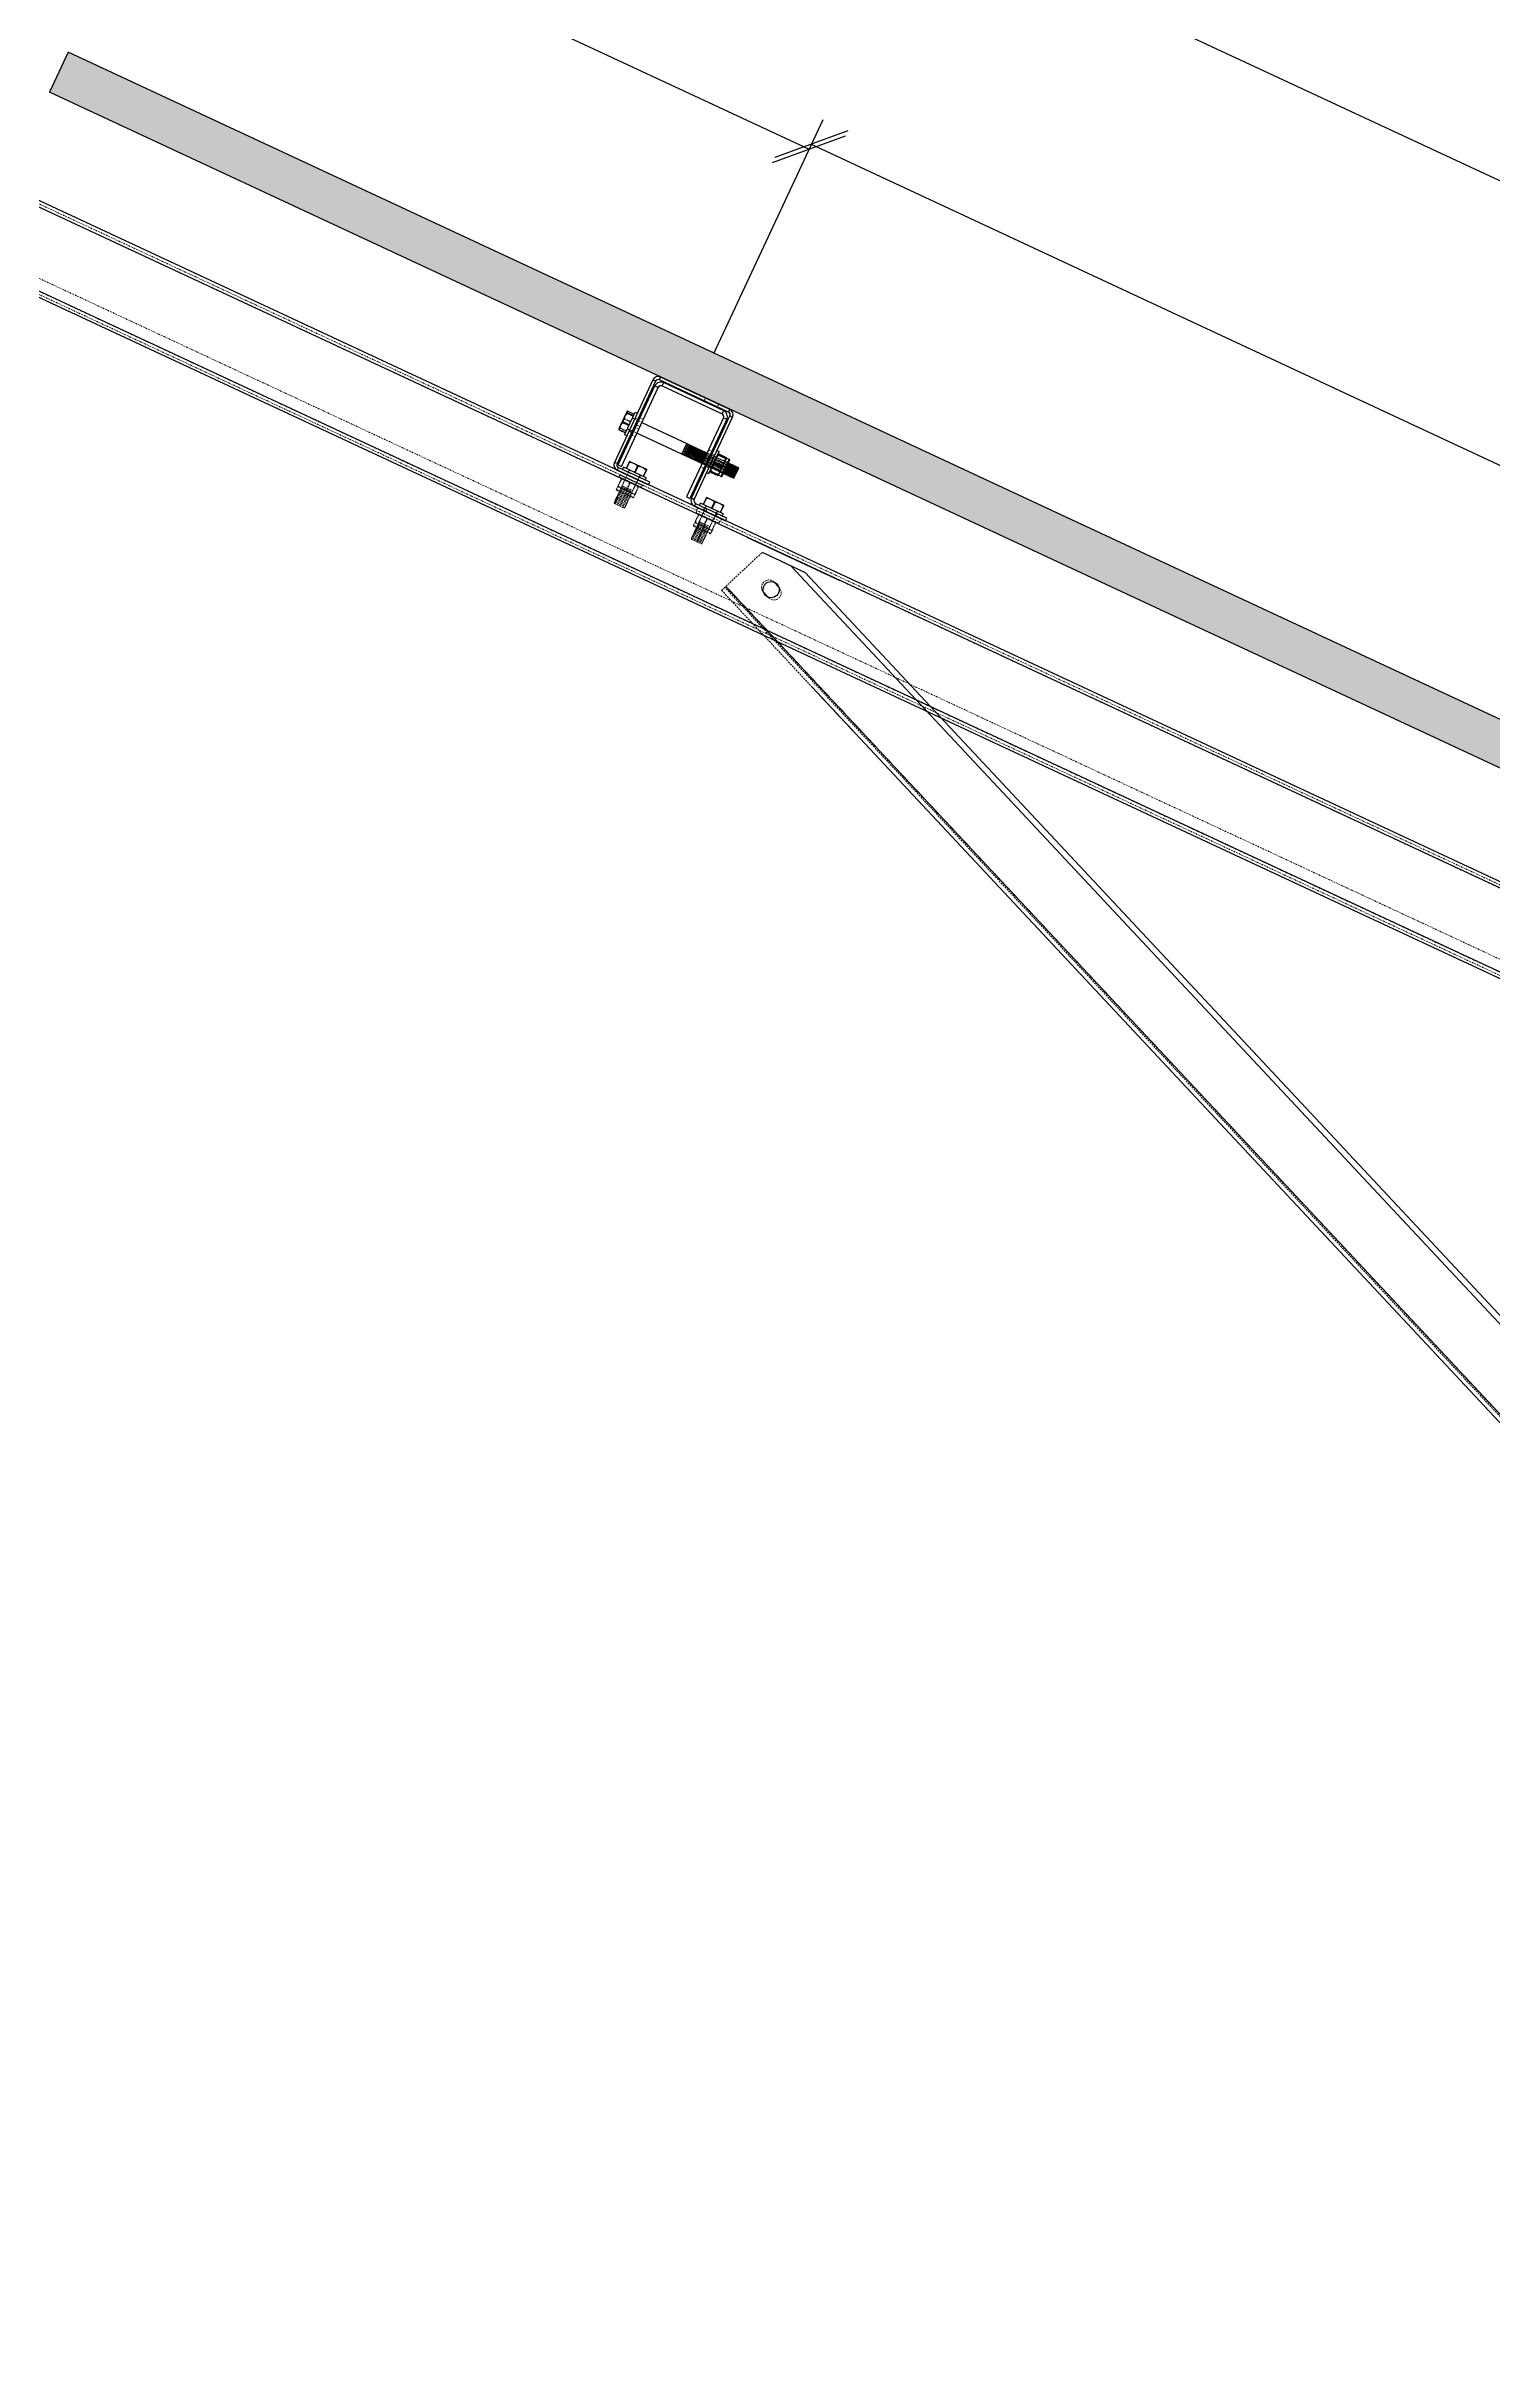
# Model space of a CAD drawing. Header units: millimetres. Extents: x -116399 to 112199, y -90759 to -31335.
# Drawn here: x -21441 to -20455, y -48470 to -46891 of the extents above; entities that cross this region are included whole.
import ezdxf

# ---------------------------------------------------------------- set-up
doc = ezdxf.new("R2010")
doc.units = ezdxf.units.MM
doc.linetypes.add('HIDDEN', pattern=[1.905, 1.27, -0.635])
doc.styles.add('Annotative', font='simplex.shx', dxfattribs={"height": 2.5})
doc.dimstyles.new('Annotative', dxfattribs={"dimscale": 0, "dimtxt": 2.5, "dimasz": 2.5, "dimexe": 1.25, "dimexo": 2, "dimtad": 1, "dimtxsty": 'Annotative', "dimblk": 'OBLIQUE', "dimcen": 2.5, "dimazin": 3, "dimtfac": 1, "dimtmove": 0, "dimatfit": 3, "dimfxl": 1})

# ---------------------------------------------------------------- blocks, each defined once
blk = doc.blocks.new('pannello sezione')
h = blk.add_hatch(color=4)
h.dxf.hatch_style = 1
h.paths.add_polyline_path([(1192, 0), (-1192, 0), (-1192, -30), (1192, -30)])
at = {"color": 4, "linetype": 'Continuous', "lineweight": 25}
for p, q in [((1192, 0), (-1192, 0)), ((-1192, 0), (-1192, -30)), ((1192, -30), (-1192, -30))]:
    blk.add_line(p, q, dxfattribs=at)
blk = doc.blocks.new('_Oblique')
at = {"color": 0, "linetype": 'ByBlock', "lineweight": -2}
blk.add_line((-0.5, -0.5), (0.5, 0.5), dxfattribs=at)
blk = doc.blocks.new('*D245')
at = {"color": 8, "lineweight": -2}
for p, q in [((-21896, -46676.1), (-21823.2, -46519.9)), ((-21831.1, -46536.9), (-20921.1, -46961.2)), ((-20986, -47100.4), (-20913.2, -46944.2))]:
    blk.add_line(p, q, dxfattribs=at)
at = {"layer": 'Defpoints', "color": 0}
for p in [(-21908.7, -46703.3), (-20921.1, -46961.2), (-20998.7, -47127.6)]:
    blk.add_point(p, dxfattribs=at)
at = {"color": 8, "lineweight": -2, "xscale": 37.5, "yscale": 37.5, "zscale": 37.5}
for p, rotation in [((-21831.1, -46536.9), 154.9996608847014), ((-20921.1, -46961.2), 334.9996608847014)]:
    blk.add_blockref('_Oblique', p, dxfattribs=dict(at, rotation=rotation))
at = {"insert": (-21364.2, -46723.6), "char_height": 37.5, "attachment_point": 5, "rotation": 334.9997, "style": 'Annotative'}
blk.add_mtext('1004', dxfattribs=at)
blk = doc.blocks.new('*D246')
at = {"color": 8, "lineweight": -2}
for p, q in [((-20986, -47100.4), (-20911.6, -46940.8)), ((-20919.6, -46957.8), (-19650.7, -47549.5)), ((-19717.2, -47692.1), (-19642.8, -47532.5))]:
    blk.add_line(p, q, dxfattribs=at)
at = {"layer": 'Defpoints', "color": 0}
for p in [(-20998.7, -47127.6), (-19650.7, -47549.5), (-19729.9, -47719.3)]:
    blk.add_point(p, dxfattribs=at)
at = {"color": 8, "lineweight": -2, "xscale": 37.5, "yscale": 37.5, "zscale": 37.5}
for p, rotation in [((-20919.6, -46957.8), 154.9996608847012), ((-19650.7, -47549.5), 334.9996608847012)]:
    blk.add_blockref('_Oblique', p, dxfattribs=dict(at, rotation=rotation))
at = {"insert": (-20273.3, -47228.2), "char_height": 37.5, "attachment_point": 5, "rotation": 334.9997, "style": 'Annotative'}
blk.add_mtext('1400', dxfattribs=at)
blk = doc.blocks.new('*D249')
at = {"color": 8, "lineweight": -2}
for p, q in [((-21413.4, -46867.8), (-21277.5, -46576.3)), ((-21285.4, -46593.3), (-19124.8, -47600.8)), ((-19252.8, -47875.3), (-19116.8, -47583.8))]:
    blk.add_line(p, q, dxfattribs=at)
at = {"layer": 'Defpoints', "color": 0}
for p in [(-21426.1, -46895), (-19124.8, -47600.8), (-19265.5, -47902.5)]:
    blk.add_point(p, dxfattribs=at)
at = {"color": 8, "lineweight": -2, "xscale": 37.5, "yscale": 37.5, "zscale": 37.5}
for p, rotation in [((-21285.4, -46593.3), 154.9996608846983), ((-19124.8, -47600.8), 334.9996608846983)]:
    blk.add_blockref('_Oblique', p, dxfattribs=dict(at, rotation=rotation))
at = {"insert": (-20193.2, -47071.6), "char_height": 37.5, "attachment_point": 5, "rotation": 334.9997, "style": 'Annotative'}
blk.add_mtext('2384', dxfattribs=at)
blk = doc.blocks.new('A$Cebdbe276')
at = {"color": 5, "linetype": 'Continuous', "lineweight": 25}
for p, q in [((-26, -2), (-26, 0)), ((26, 0), (-26, 0)), ((26, 0), (26, -2)), ((-30, -4), (-28, -4)), ((-30, -4), (-30, -66)), ((-28, -4), (-28, -66)), ((26, -2), (-26, -2)), ((28, -4), (30, -4)), ((28, -66), (28, -4)), ((30, -66), (30, -4)), ((-36.8, -30.9), (-36.9, -31)), ((-36.9, -31), (-36.9, -31.2)), ((-36.9, -31), (-36.9, -31)), ((-36.9, -31.2), (-36.4, -31.7)), ((-36.9, -31.2), (-36.9, -34.7)), ((-36.4, -30.5), (-36.6, -30.6)), ((-36.4, -30.5), (-31.6, -30.5)), ((-31.6, -29), (-30, -29)), ((-31.6, -45.1), (-31.6, -29)), ((30, -29), (31.6, -29)), ((31.6, -45.1), (31.6, -29)), ((31.6, -31), (31.6, -31)), ((32.1, -30.7), (37.6, -30.7)), ((32.1, -31.5), (32.1, -31.3)), ((37.6, -31.3), (32.1, -31.3)), ((32.1, -31.5), (37.6, -31.5)), ((37.6, -31.5), (37.6, -31.3)), ((38.1, -31), (38.1, -31)), ((38.1, -31), (40.1, -31)), ((38.1, -44), (38.1, -31)), ((40.1, -44), (40.1, -31)), ((40.6, -43.5), (40.6, -31.5)), ((-36.4, -32), (-36.9, -34.7)), ((-36.9, -34.7), (-36.9, -35.9)), ((-36.9, -35.9), (-36.4, -38.6)), ((-36.9, -35.9), (-36.9, -41.2)), ((-36.4, -39), (-36.9, -41.2)), ((-36.9, -41.2), (-36.9, -42.2)), ((-36.9, -42.2), (-36.4, -44.4)), ((-36.9, -42.2), (-36.9, -44)), ((-36.4, -44.5), (-36.8, -44.1)), ((-36.4, -32), (-36.4, -31.7)), ((-31.6, -31.7), (-36.4, -31.7)), ((-36.4, -32), (-31.6, -32)), ((-31.6, -38.6), (-36.4, -38.6)), ((-36.4, -39), (-36.4, -38.6)), ((-36.4, -39), (-31.6, -39)), ((-31.6, -44.4), (-36.4, -44.4)), ((-36.4, -44.5), (-36.4, -44.4)), ((-36.4, -44.5), (-31.6, -44.5)), ((-31.6, -46), (-31.6, -45.1)), ((-30, -46), (-31.6, -46)), ((-28, -33.5), (-27, -33.5)), ((-27, -41.5), (-28, -41.5)), ((-24.5, -33.5), (9.2, -33.5)), ((9.2, -41.5), (-24.5, -41.5)), ((9.2, -41.5), (9.2, -33.5)), ((9.2, -33.7), (9.4, -33.7)), ((9.4, -41.3), (9.2, -41.3)), ((9.4, -33.5), (10.2, -33.5)), ((9.4, -41.5), (9.4, -33.5)), ((10.2, -41.5), (9.4, -41.5)), ((10.2, -41.5), (10.2, -33.5)), ((10.2, -33.7), (10.4, -33.7)), ((10.4, -41.3), (10.2, -41.3)), ((10.4, -33.5), (11.2, -33.5)), ((10.4, -41.5), (10.4, -33.5)), ((11.2, -41.5), (10.4, -41.5)), ((11.2, -41.5), (11.2, -33.5)), ((11.2, -33.7), (11.4, -33.7)), ((11.4, -41.3), (11.2, -41.3)), ((11.4, -33.5), (12.2, -33.5)), ((11.4, -41.5), (11.4, -33.5)), ((12.2, -41.5), (11.4, -41.5)), ((12.2, -41.5), (12.2, -33.5)), ((12.2, -33.7), (12.4, -33.7)), ((12.4, -41.3), (12.2, -41.3)), ((12.4, -33.5), (13.2, -33.5)), ((12.4, -41.5), (12.4, -33.5)), ((13.2, -41.5), (12.4, -41.5)), ((13.2, -41.5), (13.2, -33.5)), ((13.2, -33.7), (13.4, -33.7)), ((13.4, -41.3), (13.2, -41.3)), ((13.4, -33.5), (14.2, -33.5)), ((13.4, -41.5), (13.4, -33.5)), ((14.2, -41.5), (13.4, -41.5)), ((14.2, -41.5), (14.2, -33.5)), ((14.2, -33.7), (14.4, -33.7)), ((14.4, -41.3), (14.2, -41.3)), ((14.4, -33.5), (15.2, -33.5)), ((14.4, -41.5), (14.4, -33.5)), ((15.2, -41.5), (14.4, -41.5)), ((15.2, -41.5), (15.2, -33.5)), ((15.2, -33.7), (15.4, -33.7)), ((15.4, -41.3), (15.2, -41.3)), ((15.4, -33.5), (16.2, -33.5)), ((15.4, -41.5), (15.4, -33.5)), ((16.2, -41.5), (15.4, -41.5)), ((16.2, -41.5), (16.2, -33.5)), ((16.2, -33.7), (16.4, -33.7)), ((16.4, -41.3), (16.2, -41.3)), ((16.4, -33.5), (17.2, -33.5)), ((16.4, -41.5), (16.4, -33.5)), ((17.2, -41.5), (16.4, -41.5)), ((17.2, -41.5), (17.2, -33.5)), ((17.2, -33.7), (17.4, -33.7)), ((17.4, -41.3), (17.2, -41.3)), ((17.4, -33.5), (18.2, -33.5)), ((17.4, -41.5), (17.4, -33.5)), ((18.2, -41.5), (17.4, -41.5)), ((18.2, -41.5), (18.2, -33.5)), ((18.2, -33.7), (18.4, -33.7)), ((18.4, -41.3), (18.2, -41.3)), ((18.4, -33.5), (19.2, -33.5)), ((18.4, -41.5), (18.4, -33.5)), ((19.2, -41.5), (18.4, -41.5)), ((19.2, -41.5), (19.2, -33.5)), ((19.2, -33.7), (19.4, -33.7)), ((19.4, -41.3), (19.2, -41.3)), ((19.4, -33.5), (20.2, -33.5)), ((19.4, -41.5), (19.4, -33.5)), ((20.2, -41.5), (19.4, -41.5)), ((20.2, -41.5), (20.2, -33.5)), ((20.2, -33.7), (20.4, -33.7)), ((20.4, -41.3), (20.2, -41.3)), ((20.4, -33.5), (21.2, -33.5)), ((20.4, -41.5), (20.4, -33.5)), ((21.2, -41.5), (20.4, -41.5)), ((21.2, -41.5), (21.2, -33.5)), ((21.2, -33.7), (21.4, -33.7)), ((21.4, -41.3), (21.2, -41.3)), ((21.4, -33.5), (22.2, -33.5)), ((21.4, -41.5), (21.4, -33.5)), ((22.2, -41.5), (21.4, -41.5)), ((22.2, -41.5), (22.2, -33.5)), ((22.2, -33.7), (22.4, -33.7)), ((22.4, -41.3), (22.2, -41.3)), ((22.4, -33.5), (23.2, -33.5)), ((22.4, -41.5), (22.4, -33.5)), ((23.2, -41.5), (22.4, -41.5)), ((23.2, -41.5), (23.2, -33.5)), ((23.2, -33.7), (23.4, -33.7)), ((23.4, -41.3), (23.2, -41.3)), ((23.4, -33.5), (24.2, -33.5)), ((23.4, -41.5), (23.4, -33.5)), ((24.2, -41.5), (23.4, -41.5)), ((24.2, -41.5), (24.2, -33.5)), ((24.2, -33.7), (24.4, -33.7)), ((24.4, -41.3), (24.2, -41.3)), ((24.4, -33.5), (24.5, -33.5)), ((24.4, -41.5), (24.4, -33.5)), ((24.5, -41.5), (24.4, -41.5)), ((27, -33.5), (27.2, -33.5)), ((27.2, -41.5), (27, -41.5)), ((27.2, -41.5), (27.2, -33.5)), ((27.2, -33.7), (27.4, -33.7)), ((27.4, -41.3), (27.2, -41.3)), ((27.4, -33.5), (28, -33.5)), ((27.4, -41.5), (27.4, -33.5)), ((28, -41.5), (27.4, -41.5)), ((31.6, -46), (30, -46)), ((32.2, -41.5), (31.6, -41.5)), ((31.6, -44), (31.6, -44)), ((31.6, -46), (31.6, -45.1)), ((32.1, -38.3), (32.1, -37.9)), ((37.6, -37.9), (32.1, -37.9)), ((32.1, -38.3), (37.6, -38.3)), ((32.1, -43.5), (32.1, -43.7)), ((32.1, -44.3), (32.1, -44.1)), ((37.6, -44.1), (32.1, -44.1)), ((32.1, -44.3), (37.6, -44.3)), ((37.6, -38.3), (37.6, -37.9)), ((38, -41.4), (37.6, -43.5)), ((37.6, -43.5), (37.6, -43.7)), ((37.6, -44.3), (37.6, -44.1)), ((38.1, -44), (38.1, -44)), ((40.1, -44), (38.1, -44)), ((40.6, -33.5), (41.2, -33.5)), ((41.2, -41.5), (40.6, -41.5)), ((41.2, -41.5), (41.2, -33.5)), ((41.2, -33.7), (41.4, -33.7)), ((41.4, -41.3), (41.2, -41.3)), ((41.4, -33.5), (42.2, -33.5)), ((41.4, -41.5), (41.4, -33.5)), ((42.2, -41.5), (41.4, -41.5)), ((42.2, -41.5), (42.2, -33.5)), ((42.2, -33.7), (42.4, -33.7)), ((42.4, -41.3), (42.2, -41.3)), ((42.4, -33.5), (43.2, -33.5)), ((42.4, -41.5), (42.4, -33.5)), ((43.2, -41.5), (42.4, -41.5)), ((43.2, -41.5), (43.2, -33.5)), ((43.2, -33.7), (43.4, -33.7)), ((43.4, -41.3), (43.2, -41.3)), ((43.4, -33.5), (44.2, -33.5)), ((43.4, -41.5), (43.4, -33.5)), ((44.2, -41.5), (43.4, -41.5)), ((44.2, -41.5), (44.2, -33.5)), ((44.2, -33.7), (44.4, -33.7)), ((44.4, -41.3), (44.2, -41.3)), ((44.4, -33.5), (45.2, -33.5)), ((44.4, -41.5), (44.4, -33.5)), ((45.2, -41.5), (44.4, -41.5)), ((45.2, -41.5), (45.2, -33.5)), ((45.2, -33.7), (45.4, -33.7)), ((45.4, -41.3), (45.2, -41.3)), ((45.4, -33.5), (46.2, -33.5)), ((45.4, -41.5), (45.4, -33.5)), ((46.2, -41.5), (45.4, -41.5)), ((46.2, -41.5), (46.2, -33.5)), ((46.2, -33.7), (46.4, -33.7)), ((46.4, -41.3), (46.2, -41.3)), ((46.4, -33.5), (47.2, -33.5)), ((46.4, -41.5), (46.4, -33.5)), ((47.2, -41.5), (46.4, -41.5)), ((47.2, -41.5), (47.2, -33.5)), ((47.2, -33.7), (47.4, -33.7)), ((47.4, -41.3), (47.2, -41.3)), ((47.4, -33.5), (48.2, -33.5)), ((47.4, -41.5), (47.4, -33.5)), ((48.2, -41.5), (47.4, -41.5)), ((48.2, -41.5), (48.2, -33.5)), ((48.2, -33.7), (48.4, -33.7)), ((48.4, -41.3), (48.2, -41.3)), ((48.4, -41.3), (48.4, -33.7)), ((-21, -61.6), (-21, -61.1)), ((-18.3, -61.1), (-21, -61.1)), ((-21, -61.6), (-20.8, -61.6)), ((-21, -61.6), (-21, -66.4)), ((-18.3, -61.1), (-20.8, -61.6)), ((-20.8, -66.4), (-20.8, -61.6)), ((-17.2, -61.1), (-18.3, -61.1)), ((-11.8, -61.1), (-17.2, -61.1)), ((-14.7, -61.6), (-17.2, -61.1)), ((-14.7, -61.6), (-14.3, -61.6)), ((-14.7, -61.6), (-14.7, -66.4)), ((-11.8, -61.1), (-14.3, -61.6)), ((-14.3, -66.4), (-14.3, -61.6)), ((-10.7, -61.1), (-11.8, -61.1)), ((-8.2, -61.6), (-10.7, -61.1)), ((-8, -61.1), (-10.7, -61.1)), ((-8.2, -61.6), (-8.2, -66.4)), ((-8.2, -61.6), (-8, -61.6)), ((-8, -61.1), (-8, -61.6)), ((-8, -66.4), (-8, -61.6)), ((37, -61.6), (37, -61.1)), ((39.7, -61.1), (37, -61.1)), ((37, -61.6), (37.2, -61.6)), ((37, -61.6), (37, -66.4)), ((39.7, -61.1), (37.2, -61.6)), ((37.2, -66.4), (37.2, -61.6)), ((40.8, -61.1), (39.7, -61.1)), ((46.2, -61.1), (40.8, -61.1)), ((43.3, -61.6), (40.8, -61.1)), ((43.3, -61.6), (43.7, -61.6)), ((43.3, -61.6), (43.3, -66.4)), ((46.2, -61.1), (43.7, -61.6)), ((43.7, -66.4), (43.7, -61.6)), ((47.3, -61.1), (46.2, -61.1)), ((49.8, -61.6), (47.3, -61.1)), ((50, -61.1), (47.3, -61.1)), ((49.8, -61.6), (49.8, -66.4)), ((49.8, -61.6), (50, -61.6)), ((50, -61.1), (50, -61.6)), ((50, -66.4), (50, -61.6)), ((-28, -66), (-30, -66)), ((-26, -68), (-26, -70)), ((-26, -68), (-17.5, -68)), ((-26, -70), (-17.5, -70)), ((-23, -68), (-23, -66.4)), ((-6, -66.4), (-23, -66.4)), ((-2.5, -68), (-17.5, -68)), ((-17.5, -70), (-2.5, -70)), ((-6, -66.4), (-6, -68)), ((-2.5, -70), (-2.5, -68)), ((30, -66), (28, -66)), ((32, -68), (32, -70)), ((32, -68), (40.5, -68)), ((32, -70), (40.5, -70)), ((35, -68), (35, -66.4)), ((52, -66.4), (35, -66.4)), ((40.5, -68), (40.5, -70)), ((55.5, -68), (40.5, -68)), ((40.5, -70), (55.5, -70)), ((52, -66.4), (52, -68)), ((55.5, -70), (55.5, -68))]:
    blk.add_line(p, q, dxfattribs=at)
at = {"color": 5, "linetype": 'HIDDEN', "lineweight": 18}
for p, q in [((-26, 0), (-26, -2)), ((-26, -2), (-26, 0)), ((-26, 0), (-26, -2)), ((-26, -2), (-26, 0)), ((-26, 0), (-26, -2)), ((-26, -2), (-26, 0)), ((-26, 0), (-26, -2)), ((-26, -2), (-26, 0)), ((-26, 0), (-26, -2)), ((-26, -2), (-26, 0)), ((-26, 0), (-26, -2)), ((-26, -2), (-26, 0)), ((-26, 0), (-26, -2)), ((-26, -2), (-26, 0)), ((-26, 0), (-26, -2)), ((-26, -2), (-26, 0)), ((-26, 0), (-26, -2)), ((7.7, -2), (7.7, 0)), ((17.7, 0), (17.7, -2)), ((26, -2), (26, 0)), ((26, 0), (26, -2)), ((26, -2), (26, 0)), ((26, 0), (26, -2)), ((26, -2), (26, 0)), ((26, 0), (26, -2)), ((26, -2), (26, 0)), ((26, 0), (26, -2)), ((26, -2), (26, 0)), ((26, 0), (26, -2)), ((26, -2), (26, 0)), ((26, 0), (26, -2)), ((26, -2), (26, 0)), ((26, 0), (26, -2)), ((26, -2), (26, 0)), ((26, 0), (26, -2)), ((26, -2), (26, 0)), ((-28, -4), (-30, -4)), ((-30, -4), (-28, -4)), ((-28, -4), (-30, -4)), ((-30, -4), (-28, -4)), ((-28, -4), (-30, -4)), ((-30, -4), (-28, -4)), ((-28, -4), (-30, -4)), ((-30, -4), (-28, -4)), ((-28, -4), (-30, -4)), ((-30, -4), (-28, -4)), ((-28, -4), (-30, -4)), ((-30, -4), (-28, -4)), ((-28, -4), (-30, -4)), ((-30, -4), (-28, -4)), ((-28, -4), (-30, -4)), ((-30, -4), (-28, -4)), ((-28, -4), (-30, -4)), ((30, -4), (28, -4)), ((28, -4), (30, -4)), ((30, -4), (28, -4)), ((28, -4), (30, -4)), ((30, -4), (28, -4)), ((28, -4), (30, -4)), ((30, -4), (28, -4)), ((28, -4), (30, -4)), ((30, -4), (28, -4)), ((28, -4), (30, -4)), ((30, -4), (28, -4)), ((28, -4), (30, -4)), ((30, -4), (28, -4)), ((28, -4), (30, -4)), ((30, -4), (28, -4)), ((28, -4), (30, -4)), ((30, -4), (28, -4)), ((-36.9, -32.8), (-36.4, -30.6)), ((-36.4, -30.5), (-36.4, -30.6)), ((-31.6, -30.6), (-36.4, -30.6)), ((31.6, -44), (31.6, -31)), ((32.1, -30.7), (32.1, -30.9)), ((37.6, -30.9), (32.1, -30.9)), ((37.6, -30.7), (37.6, -30.9)), ((40.1, -31), (40.1, -44)), ((-36.4, -36), (-36.9, -33.8)), ((-36.9, -39.1), (-36.4, -36.4)), ((-36.4, -43), (-36.9, -40.3)), ((-36.4, -36), (-36.4, -36.4)), ((-36.4, -36), (-31.6, -36)), ((-31.6, -36.4), (-36.4, -36.4)), ((-36.4, -43), (-31.6, -43)), ((-36.4, -43), (-36.4, -43.3)), ((-31.6, -43.3), (-36.4, -43.3)), ((-31.6, -33.3), (-30, -33.3)), ((-31.6, -33.5), (-28, -33.5)), ((-28, -41.5), (-31.6, -41.5)), ((-30, -41.7), (-31.6, -41.7)), ((-30, -32.5), (-28, -32.5)), ((-28, -42.5), (-30, -42.5)), ((24.5, -33.5), (25.2, -33.5)), ((24.5, -36.5), (27, -36.5)), ((27, -36.5), (24.5, -36.5)), ((24.5, -36.5), (27, -36.5)), ((27, -36.5), (24.5, -36.5)), ((24.5, -36.5), (27, -36.5)), ((27, -36.5), (24.5, -36.5)), ((24.5, -36.5), (27, -36.5)), ((27, -36.5), (24.5, -36.5)), ((27, -38.5), (24.5, -38.5)), ((27, -38.5), (24.5, -38.5)), ((27, -38.5), (24.5, -38.5)), ((27, -38.5), (24.5, -38.5)), ((27, -38.5), (24.5, -38.5)), ((27, -38.5), (24.5, -38.5)), ((27, -38.5), (24.5, -38.5)), ((27, -38.5), (24.5, -38.5)), ((25.2, -41.5), (24.5, -41.5)), ((25.2, -41.5), (25.2, -33.5)), ((25.2, -33.7), (25.4, -33.7)), ((25.4, -41.3), (25.2, -41.3)), ((25.4, -41.5), (25.4, -33.5)), ((25.4, -33.5), (26.2, -33.5)), ((26.2, -41.5), (25.4, -41.5)), ((26.2, -41.5), (26.2, -33.5)), ((26.2, -33.7), (26.4, -33.7)), ((26.4, -41.3), (26.2, -41.3)), ((26.4, -41.5), (26.4, -33.5)), ((26.4, -33.5), (27, -33.5)), ((27, -41.5), (26.4, -41.5)), ((28, -32.5), (30, -32.5)), ((28, -33.5), (28.2, -33.5)), ((28.2, -41.5), (28, -41.5)), ((30, -42.5), (28, -42.5)), ((28.2, -41.5), (28.2, -33.5)), ((28.2, -33.7), (28.4, -33.7)), ((28.4, -41.3), (28.2, -41.3)), ((28.4, -41.5), (28.4, -33.5)), ((28.4, -33.5), (29.2, -33.5)), ((29.2, -41.5), (28.4, -41.5)), ((29.2, -41.5), (29.2, -33.5)), ((29.2, -33.7), (29.4, -33.7)), ((29.4, -41.3), (29.2, -41.3)), ((29.4, -41.5), (29.4, -33.5)), ((29.4, -33.5), (30.2, -33.5)), ((30.2, -41.5), (29.4, -41.5)), ((30, -33.3), (31.6, -33.3)), ((31.6, -41.7), (30, -41.7)), ((30.2, -41.5), (30.2, -33.5)), ((30.2, -33.7), (30.4, -33.7)), ((30.4, -41.3), (30.2, -41.3)), ((30.4, -41.5), (30.4, -33.5)), ((30.4, -33.5), (31.2, -33.5)), ((31.2, -41.5), (30.4, -41.5)), ((31.2, -41.5), (31.2, -33.5)), ((31.2, -33.7), (31.4, -33.7)), ((31.4, -41.3), (31.2, -41.3)), ((31.4, -41.5), (31.4, -33.5)), ((31.4, -33.5), (32.2, -33.5)), ((31.6, -41.5), (31.4, -41.5)), ((31.6, -33.5), (40.5, -33.5)), ((40.5, -41.5), (31.6, -41.5)), ((32.1, -36.7), (32.1, -37.1)), ((32.1, -36.7), (37.6, -36.7)), ((37.6, -37.1), (32.1, -37.1)), ((32.1, -43.5), (37.6, -43.5)), ((37.6, -43.7), (32.1, -43.7)), ((32.2, -41.5), (32.2, -33.5)), ((32.2, -33.7), (32.4, -33.7)), ((32.4, -41.3), (32.2, -41.3)), ((32.4, -41.5), (32.4, -33.5)), ((32.4, -33.5), (33.2, -33.5)), ((33.2, -41.5), (32.4, -41.5)), ((33.2, -41.5), (33.2, -33.5)), ((33.2, -33.7), (33.4, -33.7)), ((33.4, -41.3), (33.2, -41.3)), ((33.4, -41.5), (33.4, -33.5)), ((33.4, -33.5), (34.2, -33.5)), ((34.2, -41.5), (33.4, -41.5)), ((34.2, -41.5), (34.2, -33.5)), ((34.2, -33.7), (34.4, -33.7)), ((34.4, -41.3), (34.2, -41.3)), ((34.4, -41.5), (34.4, -33.5)), ((34.4, -33.5), (35.2, -33.5)), ((35.2, -41.5), (34.4, -41.5)), ((35.2, -41.5), (35.2, -33.5)), ((35.2, -33.7), (35.4, -33.7)), ((35.4, -41.3), (35.2, -41.3)), ((35.4, -41.5), (35.4, -33.5)), ((35.4, -33.5), (36.2, -33.5)), ((36.2, -41.5), (35.4, -41.5)), ((36.2, -41.5), (36.2, -33.5)), ((36.2, -33.7), (36.4, -33.7)), ((36.4, -41.3), (36.2, -41.3)), ((36.4, -41.5), (36.4, -33.5)), ((36.4, -33.5), (37.2, -33.5)), ((37.2, -41.5), (36.4, -41.5)), ((37.2, -41.5), (37.2, -33.5)), ((37.2, -33.7), (37.4, -33.7)), ((37.4, -41.3), (37.2, -41.3)), ((37.4, -41.5), (37.4, -33.5)), ((37.4, -33.5), (38.2, -33.5)), ((38.2, -41.5), (37.4, -41.5)), ((37.6, -36.7), (37.6, -37.1)), ((38.2, -41.5), (38.2, -33.5)), ((38.2, -33.7), (38.4, -33.7)), ((38.4, -41.3), (38.2, -41.3)), ((38.4, -41.5), (38.4, -33.5)), ((38.4, -33.5), (39.2, -33.5)), ((39.2, -41.5), (38.4, -41.5)), ((39.2, -41.5), (39.2, -33.5)), ((39.2, -33.7), (39.4, -33.7)), ((39.4, -41.3), (39.2, -41.3)), ((39.4, -41.5), (39.4, -33.5)), ((39.4, -33.5), (40.2, -33.5)), ((40.2, -41.5), (39.4, -41.5)), ((40.1, -44), (40.1, -44)), ((40.2, -41.5), (40.2, -33.5)), ((40.2, -33.7), (40.4, -33.7)), ((40.4, -41.3), (40.2, -41.3)), ((40.4, -41.5), (40.4, -33.5)), ((40.4, -33.5), (40.6, -33.5)), ((40.6, -41.5), (40.4, -41.5)), ((40.5, -33.5), (40.6, -33.4)), ((40.5, -41.5), (40.5, -33.5)), ((40.6, -41.6), (40.5, -41.5)), ((-28, -66), (-30, -66)), ((-28, -66), (-30, -66)), ((-28, -66), (-30, -66)), ((-28, -66), (-30, -66)), ((-28, -66), (-30, -66)), ((-28, -66), (-30, -66)), ((-28, -66), (-30, -66)), ((-28, -66), (-30, -66)), ((-28, -66), (-30, -66)), ((-28, -66), (-30, -66)), ((-28, -66), (-30, -66)), ((-28, -66), (-30, -66)), ((-28, -66), (-30, -66)), ((-28, -66), (-30, -66)), ((-28, -66), (-30, -66)), ((-28, -66), (-30, -66)), ((-28, -66), (-30, -66)), ((-26, -68), (-26, -70)), ((-26, -68), (-26, -70)), ((-26, -68), (-26, -70)), ((-26, -68), (-26, -70)), ((-26, -68), (-26, -70)), ((-26, -68), (-26, -70)), ((-26, -68), (-26, -70)), ((-26, -68), (-26, -70)), ((-26, -68), (-26, -70)), ((-26, -68), (-26, -70)), ((-26, -68), (-26, -70)), ((-26, -68), (-26, -70)), ((-26, -68), (-26, -70)), ((-26, -68), (-26, -70)), ((-26, -68), (-26, -70)), ((-26, -68), (-26, -70)), ((-26, -68), (-26, -70)), ((-23, -73.6), (-23, -72)), ((-6, -73.6), (-23, -73.6)), ((-21, -74.1), (-21, -73.6)), ((-8, -73.6), (-21, -73.6)), ((-21, -73.6), (-21, -73.6)), ((-20.8, -74.1), (-21, -74.1)), ((-21, -74.1), (-20.8, -74.1)), ((-21, -74.1), (-21, -79.6)), ((-20.8, -79.6), (-20.8, -74.1)), ((-18.7, -68), (-18.7, -66.4)), ((-18.7, -73.6), (-18.7, -72)), ((-18.5, -78.2), (-18.5, -66.4)), ((-18.5, -82.5), (-18.5, -73.6)), ((-18.5, -78.2), (-10.5, -78.2)), ((-18.5, -78.4), (-10.5, -78.4)), ((-18.5, -79.2), (-18.5, -78.4)), ((-18.3, -78.4), (-18.3, -78.2)), ((-14.7, -74.1), (-14.3, -74.1)), ((-14.7, -74.1), (-14.7, -79.6)), ((-14.3, -79.6), (-14.3, -74.1)), ((-10.7, -78.2), (-10.7, -78.4)), ((-10.5, -66.4), (-10.5, -78.2)), ((-10.5, -73.6), (-10.5, -82.5)), ((-10.5, -78.4), (-10.5, -79.2)), ((-10.3, -66.4), (-10.3, -68)), ((-10.3, -72), (-10.3, -73.6)), ((-8.2, -74.1), (-8, -74.1)), ((-8, -74.1), (-8.2, -74.1)), ((-8.2, -74.1), (-8.2, -79.6)), ((-8, -74.1), (-8, -73.6)), ((-8, -73.6), (-8, -73.6)), ((-8, -79.6), (-8, -74.1)), ((-6, -72), (-6, -73.6)), ((30, -66), (28, -66)), ((30, -66), (28, -66)), ((30, -66), (28, -66)), ((30, -66), (28, -66)), ((30, -66), (28, -66)), ((30, -66), (28, -66)), ((30, -66), (28, -66)), ((30, -66), (28, -66)), ((30, -66), (28, -66)), ((30, -66), (28, -66)), ((30, -66), (28, -66)), ((30, -66), (28, -66)), ((30, -66), (28, -66)), ((30, -66), (28, -66)), ((30, -66), (28, -66)), ((30, -66), (28, -66)), ((30, -66), (28, -66)), ((32, -68), (32, -70)), ((32, -68), (32, -70)), ((32, -68), (32, -70)), ((32, -68), (32, -70)), ((32, -68), (32, -70)), ((32, -68), (32, -70)), ((32, -68), (32, -70)), ((32, -68), (32, -70)), ((32, -68), (32, -70)), ((32, -68), (32, -70)), ((32, -68), (32, -70)), ((32, -68), (32, -70)), ((32, -68), (32, -70)), ((32, -68), (32, -70)), ((32, -68), (32, -70)), ((32, -68), (32, -70)), ((32, -68), (32, -70)), ((34.5, -72), (34.5, -70)), ((35, -73.6), (35, -72)), ((52, -73.6), (35, -73.6)), ((37, -74.1), (37, -73.6)), ((50, -73.6), (37, -73.6)), ((37, -73.6), (37, -73.6)), ((37.2, -74.1), (37, -74.1)), ((37, -74.1), (37.2, -74.1)), ((37, -74.1), (37, -79.6)), ((37.2, -79.6), (37.2, -74.1)), ((38.5, -70), (38.5, -68)), ((39, -70), (39, -68)), ((39.3, -68), (39.3, -66.4)), ((39.3, -73.6), (39.3, -72)), ((39.5, -78.2), (39.5, -66.4)), ((39.5, -72), (39.5, -70)), ((39.5, -70), (39.5, -72)), ((39.5, -82.5), (39.5, -73.6)), ((39.5, -78.2), (47.5, -78.2)), ((39.5, -78.4), (47.5, -78.4)), ((39.5, -79.2), (39.5, -78.4)), ((39.7, -78.4), (39.7, -78.2)), ((40.5, -70), (40.5, -68)), ((40.5, -68), (40.5, -70)), ((40.5, -70), (40.5, -68)), ((40.5, -68), (40.5, -70)), ((40.5, -70), (40.5, -68)), ((40.5, -68), (40.5, -70)), ((40.5, -70), (40.5, -68)), ((40.5, -68), (40.5, -70)), ((40.5, -70), (40.5, -68)), ((40.5, -68), (40.5, -70)), ((40.5, -70), (40.5, -68)), ((40.5, -68), (40.5, -70)), ((40.5, -70), (40.5, -68)), ((40.5, -68), (40.5, -70)), ((40.5, -70), (40.5, -68)), ((40.5, -68), (40.5, -70)), ((40.5, -70), (40.5, -68)), ((43.3, -74.1), (43.7, -74.1)), ((43.3, -74.1), (43.3, -79.6)), ((43.7, -79.6), (43.7, -74.1)), ((47.3, -78.2), (47.3, -78.4)), ((47.5, -66.4), (47.5, -78.2)), ((47.5, -70), (47.5, -72)), ((47.5, -70), (47.5, -72)), ((47.5, -73.6), (47.5, -82.5)), ((47.5, -78.4), (47.5, -79.2)), ((47.7, -66.4), (47.7, -68)), ((47.7, -72), (47.7, -73.6)), ((48, -68), (48, -70)), ((48.4, -68), (48.4, -70)), ((49.8, -74.1), (50, -74.1)), ((50, -74.1), (49.8, -74.1)), ((49.8, -74.1), (49.8, -79.6)), ((50, -74.1), (50, -73.6)), ((50, -73.6), (50, -73.6)), ((50, -79.6), (50, -74.1)), ((52, -72), (52, -73.6)), ((52.5, -70), (52.5, -72)), ((-21, -79.6), (-21, -80.1)), ((-20.8, -79.6), (-21, -79.6)), ((-21, -79.6), (-20.8, -79.6)), ((-21, -80.1), (-8, -80.1)), ((-21, -80.1), (-21, -80.1)), ((-21, -82.1), (-21, -80.1)), ((-8, -82.1), (-21, -82.1)), ((-20.5, -82.6), (-8.5, -82.6)), ((-18.6, -82.6), (-18.5, -82.5)), ((-18.5, -79.2), (-10.5, -79.2)), ((-18.5, -79.4), (-10.5, -79.4)), ((-18.5, -80.2), (-18.5, -79.4)), ((-18.5, -80.2), (-10.5, -80.2)), ((-18.5, -80.4), (-10.5, -80.4)), ((-18.5, -81.2), (-18.5, -80.4)), ((-18.5, -81.2), (-10.5, -81.2)), ((-18.5, -81.4), (-10.5, -81.4)), ((-18.5, -82.2), (-18.5, -81.4)), ((-18.5, -82.2), (-10.5, -82.2)), ((-18.5, -82.4), (-10.5, -82.4)), ((-18.5, -83.2), (-18.5, -82.4)), ((-18.5, -82.5), (-10.5, -82.5)), ((-18.5, -83.2), (-10.5, -83.2)), ((-18.5, -83.4), (-10.5, -83.4)), ((-18.5, -84.2), (-18.5, -83.4)), ((-18.5, -84.2), (-10.5, -84.2)), ((-18.5, -84.4), (-10.5, -84.4)), ((-18.5, -85.2), (-18.5, -84.4)), ((-18.5, -85.2), (-10.5, -85.2)), ((-18.5, -85.4), (-10.5, -85.4)), ((-18.5, -86.2), (-18.5, -85.4)), ((-18.5, -86.2), (-10.5, -86.2)), ((-18.5, -86.4), (-10.5, -86.4)), ((-18.5, -87.2), (-18.5, -86.4)), ((-18.5, -87.2), (-10.5, -87.2)), ((-18.5, -87.4), (-10.5, -87.4)), ((-18.5, -88.2), (-18.5, -87.4)), ((-18.5, -88.2), (-10.5, -88.2)), ((-18.5, -88.4), (-10.5, -88.4)), ((-18.5, -89.2), (-18.5, -88.4)), ((-18.5, -89.2), (-10.5, -89.2)), ((-18.5, -89.4), (-10.5, -89.4)), ((-18.5, -90.2), (-18.5, -89.4)), ((-18.5, -90.2), (-10.5, -90.2)), ((-18.5, -90.4), (-10.5, -90.4)), ((-18.5, -91.2), (-18.5, -90.4)), ((-18.5, -91.2), (-10.5, -91.2)), ((-18.3, -79.4), (-18.3, -79.2)), ((-18.3, -80.4), (-18.3, -80.2)), ((-18.3, -81.4), (-18.3, -81.2)), ((-18.3, -82.4), (-18.3, -82.2)), ((-18.3, -83.4), (-18.3, -83.2)), ((-18.3, -84.4), (-18.3, -84.2)), ((-18.3, -85.4), (-18.3, -85.2)), ((-18.3, -86.4), (-18.3, -86.2)), ((-18.3, -87.4), (-18.3, -87.2)), ((-18.3, -88.4), (-18.3, -88.2)), ((-18.3, -89.4), (-18.3, -89.2)), ((-18.3, -90.4), (-18.3, -90.2)), ((-18.3, -91.4), (-18.3, -91.2)), ((-18.3, -91.4), (-10.7, -91.4)), ((-14.7, -79.6), (-14.3, -79.6)), ((-10.7, -79.2), (-10.7, -79.4)), ((-10.7, -80.2), (-10.7, -80.4)), ((-10.7, -81.2), (-10.7, -81.4)), ((-10.7, -82.2), (-10.7, -82.4)), ((-10.7, -83.2), (-10.7, -83.4)), ((-10.7, -84.2), (-10.7, -84.4)), ((-10.7, -85.2), (-10.7, -85.4)), ((-10.7, -86.2), (-10.7, -86.4)), ((-10.7, -87.2), (-10.7, -87.4)), ((-10.7, -88.2), (-10.7, -88.4)), ((-10.7, -89.2), (-10.7, -89.4)), ((-10.7, -90.2), (-10.7, -90.4)), ((-10.7, -91.2), (-10.7, -91.4)), ((-10.5, -79.4), (-10.5, -80.2)), ((-10.5, -80.4), (-10.5, -81.2)), ((-10.5, -81.4), (-10.5, -82.2)), ((-10.5, -82.4), (-10.5, -83.2)), ((-10.5, -82.5), (-10.4, -82.6)), ((-10.5, -83.4), (-10.5, -84.2)), ((-10.5, -84.4), (-10.5, -85.2)), ((-10.5, -85.4), (-10.5, -86.2)), ((-10.5, -86.4), (-10.5, -87.2)), ((-10.5, -87.4), (-10.5, -88.2)), ((-10.5, -88.4), (-10.5, -89.2)), ((-10.5, -89.4), (-10.5, -90.2)), ((-10.5, -90.4), (-10.5, -91.2)), ((-8, -79.6), (-8.2, -79.6)), ((-8.2, -79.6), (-8, -79.6)), ((-8, -79.6), (-8, -80.1)), ((-8, -80.1), (-8, -80.1)), ((-8, -80.1), (-8, -82.1)), ((37, -79.6), (37, -80.1)), ((37.2, -79.6), (37, -79.6)), ((37, -79.6), (37.2, -79.6)), ((37, -80.1), (50, -80.1)), ((37, -80.1), (37, -80.1)), ((37, -82.1), (37, -80.1)), ((50, -82.1), (37, -82.1)), ((37.5, -82.6), (49.5, -82.6)), ((39.4, -82.6), (39.5, -82.5)), ((39.5, -79.2), (47.5, -79.2)), ((39.5, -79.4), (47.5, -79.4)), ((39.5, -80.2), (39.5, -79.4)), ((39.5, -80.2), (47.5, -80.2)), ((39.5, -80.4), (47.5, -80.4)), ((39.5, -81.2), (39.5, -80.4)), ((39.5, -81.2), (47.5, -81.2)), ((39.5, -81.4), (47.5, -81.4)), ((39.5, -82.2), (39.5, -81.4)), ((39.5, -82.2), (47.5, -82.2)), ((39.5, -82.4), (47.5, -82.4)), ((39.5, -83.2), (39.5, -82.4)), ((39.5, -82.5), (47.5, -82.5)), ((39.5, -83.2), (47.5, -83.2)), ((39.5, -83.4), (47.5, -83.4)), ((39.5, -84.2), (39.5, -83.4)), ((39.5, -84.2), (47.5, -84.2)), ((39.5, -84.4), (47.5, -84.4)), ((39.5, -85.2), (39.5, -84.4)), ((39.5, -85.2), (47.5, -85.2)), ((39.5, -85.4), (47.5, -85.4)), ((39.5, -86.2), (39.5, -85.4)), ((39.5, -86.2), (47.5, -86.2)), ((39.5, -86.4), (47.5, -86.4)), ((39.5, -87.2), (39.5, -86.4)), ((39.5, -87.2), (47.5, -87.2)), ((39.5, -87.4), (47.5, -87.4)), ((39.5, -88.2), (39.5, -87.4)), ((39.5, -88.2), (47.5, -88.2)), ((39.5, -88.4), (47.5, -88.4)), ((39.5, -89.2), (39.5, -88.4)), ((39.5, -89.2), (47.5, -89.2)), ((39.5, -89.4), (47.5, -89.4)), ((39.5, -90.2), (39.5, -89.4)), ((39.5, -90.2), (47.5, -90.2)), ((39.5, -90.4), (47.5, -90.4)), ((39.5, -91.2), (39.5, -90.4)), ((39.5, -91.2), (47.5, -91.2)), ((39.7, -79.4), (39.7, -79.2)), ((39.7, -80.4), (39.7, -80.2)), ((39.7, -81.4), (39.7, -81.2)), ((39.7, -82.4), (39.7, -82.2)), ((39.7, -83.4), (39.7, -83.2)), ((39.7, -84.4), (39.7, -84.2)), ((39.7, -85.4), (39.7, -85.2)), ((39.7, -86.4), (39.7, -86.2)), ((39.7, -87.4), (39.7, -87.2)), ((39.7, -88.4), (39.7, -88.2)), ((39.7, -89.4), (39.7, -89.2)), ((39.7, -90.4), (39.7, -90.2)), ((39.7, -91.4), (39.7, -91.2)), ((39.7, -91.4), (47.3, -91.4)), ((43.3, -79.6), (43.7, -79.6)), ((47.3, -79.2), (47.3, -79.4)), ((47.3, -80.2), (47.3, -80.4)), ((47.3, -81.2), (47.3, -81.4)), ((47.3, -82.2), (47.3, -82.4)), ((47.3, -83.2), (47.3, -83.4)), ((47.3, -84.2), (47.3, -84.4)), ((47.3, -85.2), (47.3, -85.4)), ((47.3, -86.2), (47.3, -86.4)), ((47.3, -87.2), (47.3, -87.4)), ((47.3, -88.2), (47.3, -88.4)), ((47.3, -89.2), (47.3, -89.4)), ((47.3, -90.2), (47.3, -90.4)), ((47.3, -91.2), (47.3, -91.4)), ((47.5, -79.4), (47.5, -80.2)), ((47.5, -80.4), (47.5, -81.2)), ((47.5, -81.4), (47.5, -82.2)), ((47.5, -82.4), (47.5, -83.2)), ((47.5, -82.5), (47.6, -82.6)), ((47.5, -83.4), (47.5, -84.2)), ((47.5, -84.4), (47.5, -85.2)), ((47.5, -85.4), (47.5, -86.2)), ((47.5, -86.4), (47.5, -87.2)), ((47.5, -87.4), (47.5, -88.2)), ((47.5, -88.4), (47.5, -89.2)), ((47.5, -89.4), (47.5, -90.2)), ((47.5, -90.4), (47.5, -91.2)), ((50, -79.6), (49.8, -79.6)), ((49.8, -79.6), (50, -79.6)), ((50, -79.6), (50, -80.1)), ((50, -80.1), (50, -80.1)), ((50, -80.1), (50, -82.1))]:
    blk.add_line(p, q, dxfattribs=at)
at = {"color": 1, "linetype": 'Continuous', "lineweight": 25}
for p, q in [((-27, -7), (-24.5, -7)), ((-27, -66.5), (-27, -7)), ((-24.5, -66.5), (-24.5, -7)), ((-22.5, -5), (-22.5, -2.5)), ((-22.5, -2.5), (22.5, -2.5)), ((-22.5, -5), (22.5, -5)), ((22.5, -2.5), (22.5, -5)), ((24.5, -7), (27, -7)), ((24.5, -7), (24.5, -66.5)), ((27, -7), (27, -66.5)), ((-27, -66.5), (-24.5, -66.5)), ((24.5, -66.5), (27, -66.5))]:
    blk.add_line(p, q, dxfattribs=at)
at = {"color": 1, "linetype": 'HIDDEN', "lineweight": 18}
for p, q in [((-24.5, -7), (-27, -7)), ((-22.5, -2.5), (-22.5, -5)), ((22.5, -5), (22.5, -2.5)), ((27, -7), (24.5, -7)), ((-27, -31), (-24.5, -31)), ((24.5, -31), (27, -31)), ((-27, -33.5), (-24.5, -33.5)), ((-27, -36.5), (-24.5, -36.5)), ((-24.5, -36.5), (-27, -36.5)), ((-24.5, -36.5), (-27, -36.5)), ((-27, -36.5), (-24.5, -36.5)), ((-24.5, -36.5), (-27, -36.5)), ((-27, -36.5), (-24.5, -36.5)), ((-24.5, -36.5), (-27, -36.5)), ((-27, -36.5), (-24.5, -36.5)), ((-24.5, -38.5), (-27, -38.5)), ((-24.5, -38.5), (-27, -38.5)), ((-24.5, -38.5), (-27, -38.5)), ((-24.5, -38.5), (-27, -38.5)), ((-24.5, -38.5), (-27, -38.5)), ((-24.5, -38.5), (-27, -38.5)), ((-24.5, -38.5), (-27, -38.5)), ((-24.5, -38.5), (-27, -38.5)), ((-24.5, -41.5), (-27, -41.5)), ((-24.5, -44), (-27, -44)), ((27, -44), (24.5, -44))]:
    blk.add_line(p, q, dxfattribs=at)
at = {"color": 5}
blk.add_line((-23, -72), (-6, -72), dxfattribs=at)
at = {"color": 5, "linetype": 'Continuous', "lineweight": 25, "flags": 128}
for points in [[(32.1, -30.7), (31.6, -31), (32.1, -31.3)], [(31.6, -33.6), (31.6, -33.4), (32.1, -30.9)], [(37.6, -31.3), (38.1, -31), (37.6, -30.7)], [(37.6, -30.9), (38, -32.5), (38, -33.6)], [(32.1, -44.3), (31.6, -44), (32.1, -43.7)], [(32.1, -43.5), (31.7, -41.7), (31.7, -41.5)], [(37.6, -43.7), (38.1, -44), (37.6, -44.3)]]:
    blk.add_lwpolyline(points, dxfattribs=at)
at = {"color": 5, "linetype": 'HIDDEN', "lineweight": 18, "flags": 128}
for points in [[(32.1, -36.7), (31.7, -35.1), (31.6, -33.6)], [(31.7, -41.5), (31.6, -39.9), (32.1, -37.1)], [(38, -33.6), (38.1, -34.2), (37.6, -36.7)]]:
    blk.add_lwpolyline(points, dxfattribs=at)
at = {"color": 5, "linetype": 'Continuous', "lineweight": 25}
for centre, radius, start, end in [((-26, -4), 4, 90, 180), ((26, -4), 4, 0, 90), ((-26, -4), 2, 90, 180), ((26, -4), 2, 0, 90), ((41.8, -34.7), 10.2, 161.7998, 198.2002), ((27.9, -34.7), 10.2, 341.7998, 18.2002), ((40.1, -31.5), 0.5, 0, 90), ((40.1, -41.2), 8.5, 160.0939, 199.9061), ((29.6, -41.2), 8.5, 340.0939, 19.9061), ((40.1, -43.5), 0.5, 270, 360), ((-26, -66), 4, 180, 270), ((-26, -66), 2, 180, 270), ((32, -66), 4, 180, 270), ((32, -66), 2, 180, 270)]:
    blk.add_arc(centre, radius, start, end, dxfattribs=at)
at = {"color": 1, "linetype": 'Continuous', "lineweight": 25}
for centre, radius, start, end in [((-22.5, -7), 4.5, 90, 180), ((-22.5, -7), 2, 90, 180), ((22.5, -7), 4.5, 0, 90), ((22.5, -7), 2, 0, 90)]:
    blk.add_arc(centre, radius, start, end, dxfattribs=at)
at = {"color": 5, "linetype": 'HIDDEN', "lineweight": 18}
for centre, radius, start, end in [((30.1, -39.9), 7.97, 349.2195, 20.6703), ((-17.7, -83), 9.37, 71.0428, 108.9572), ((-17.7, -83), 9.37, 71.0428, 108.9572), ((-11.2, -83), 9.37, 71.0428, 108.9572), ((-11.2, -83), 9.37, 71.0428, 108.9572), ((40.3, -83), 9.37, 71.0428, 108.9572), ((40.3, -83), 9.37, 71.0428, 108.9572), ((46.8, -83), 9.37, 71.0428, 108.9572), ((46.8, -83), 9.37, 71.0428, 108.9572), ((-20.5, -82.1), 0.5, 180, 270), ((-17.7, -70.7), 9.37, 251.0428, 288.9572), ((-17.7, -70.7), 9.37, 251.0428, 288.9572), ((-11.2, -70.7), 9.37, 251.0428, 288.9572), ((-11.2, -70.7), 9.37, 251.0428, 288.9572), ((-8.5, -82.1), 0.5, 270, 0), ((37.5, -82.1), 0.5, 180, 270), ((40.3, -70.7), 9.37, 251.0428, 288.9572), ((40.3, -70.7), 9.37, 251.0428, 288.9572), ((46.8, -70.7), 9.37, 251.0428, 288.9572), ((46.8, -70.7), 9.37, 251.0428, 288.9572), ((49.5, -82.1), 0.5, 270, 0)]:
    blk.add_arc(centre, radius, start, end, dxfattribs=at)

msp = doc.modelspace()

# ---------------------------------------------------------------- linework, layer by layer
at = {"color": 7, "linetype": 'Continuous', "lineweight": 25}
for p, q in [((-19673.716, -47827.108), (-23298.938, -46136.613)), ((-19672.026, -47823.483), (-23297.247, -46132.988)), ((-19695.693, -47874.236), (-23320.914, -46183.741)), ((-19697.383, -47877.861), (-23322.605, -46187.366)), ((-19885.537, -48428.087), (-20977.831, -47259.268)), ((-20944.837, -47256.493), (-20941.766, -47259.779)), ((-19834.565, -48421.117), (-20933.474, -47245.22)), ((-19834.565, -48415.259), (-20923.739, -47249.778)), ((-20952.144, -47263.321), (-20949.072, -47266.607)), ((-19885.821, -48433.641), (-20919.043, -47328.033))]:
    msp.add_line(p, q, dxfattribs=at)
at = {"color": 7, "linetype": 'HIDDEN', "lineweight": 18}
for p, q in [((-19673.716, -47827.108), (-23298.938, -46136.613)), ((-19673.716, -47827.108), (-23298.938, -46136.613)), ((-19673.716, -47827.108), (-23298.938, -46136.613)), ((-19672.871, -47825.295), (-23298.092, -46134.801)), ((-19696.538, -47876.048), (-23321.759, -46185.554)), ((-19695.693, -47874.236), (-23320.914, -46183.741)), ((-19695.693, -47874.236), (-23320.914, -46183.741)), ((-19695.693, -47874.236), (-23320.914, -46183.741)), ((-19695.693, -47874.236), (-23320.914, -46183.741)), ((-19695.693, -47874.236), (-23320.914, -46183.741)), ((-19695.693, -47874.236), (-23320.914, -46183.741)), ((-19695.693, -47874.236), (-23320.914, -46183.741)), ((-19692.312, -47866.985), (-23317.533, -46176.491)), ((-20980.753, -47261.999), (-20953.009, -47236.071)), ((-19847.01, -48469.312), (-20977.831, -47259.268)), ((-19847.01, -48469.312), (-20977.831, -47259.268)), ((-19847.01, -48469.312), (-20977.831, -47259.268)), ((-20879.352, -47364.646), (-20977.831, -47259.268)), ((-20890.201, -47358.895), (-20980.753, -47261.999)), ((-19847.741, -48469.995), (-20978.561, -47259.95)), ((-20949.072, -47266.607), (-20948.73, -47266.974)), ((-20941.766, -47259.779), (-20941.424, -47260.146))]:
    msp.add_line(p, q, dxfattribs=at)
for p, q in [((-20963.519, -47225.654), (-20900.134, -47255.211)), ((-20953.009, -47236.071), (-20923.739, -47249.778))]:
    msp.add_line(p, q)
at = {"color": 7, "linetype": 'Continuous', "lineweight": 25}
msp.add_circle((-20946.984, -47261.519), 5.5, dxfattribs=at)
msp.add_circle((-20946.984, -47261.519), 5.5, dxfattribs=at)
at = {"color": 7, "linetype": 'HIDDEN', "lineweight": 18}
for centre, start, end in [((-20948.491, -47259.907), 43.061618, 223.061618), ((-20945.077, -47263.56), 223.061618, 43.061618)]:
    msp.add_arc(centre, 5, start, end, dxfattribs=at)

# ---------------------------------------------------------------- block references
at = {"rotation": 334.9996608847015}
msp.add_blockref('pannello sezione', (-20345.766, -47398.768), dxfattribs=at)
at = {"color": 5, "rotation": 334.9996608838107}
msp.add_blockref('A$Cebdbe276', (-20998.728, -47127.585), dxfattribs=at)

# ---------------------------------------------------------------- dimensions: what is measured, and where the dimension line sits
for p1, p2, distance, picture, middle in [((-21908.659, -46703.271), (-20998.728, -47127.585), 183.576, '*D245', (-21364.224, -46723.562)), ((-20998.728, -47127.585), (-19729.901, -47719.258), 187.326, '*D246', (-20273.26, -47228.157))]:
    dim = msp.add_aligned_dim(p1=p1, p2=p2, distance=distance, dimstyle='Annotative', override={"dimscale": 0, "dimtix": 0, "dimtofl": 1, "dimtmove": 0, "dimatfit": 3})
    dim.commit()
    dim.dimension.update_dxf_attribs({"geometry": picture, "text_midpoint": middle})
dim = msp.add_linear_dim(base=(-19124.767, -47600.842), p1=(-21426.082, -46895.001), p2=(-19265.45, -47902.535), angle=334.999661, dimstyle='Annotative', override={"dimscale": 0, "dimtix": 0, "dimtofl": 1, "dimtmove": 0, "dimatfit": 3})
dim.commit()
dim.dimension.update_dxf_attribs({"geometry": '*D249', "text_midpoint": (-20193.196, -47071.585)})

doc.saveas('drawing.dxf')
